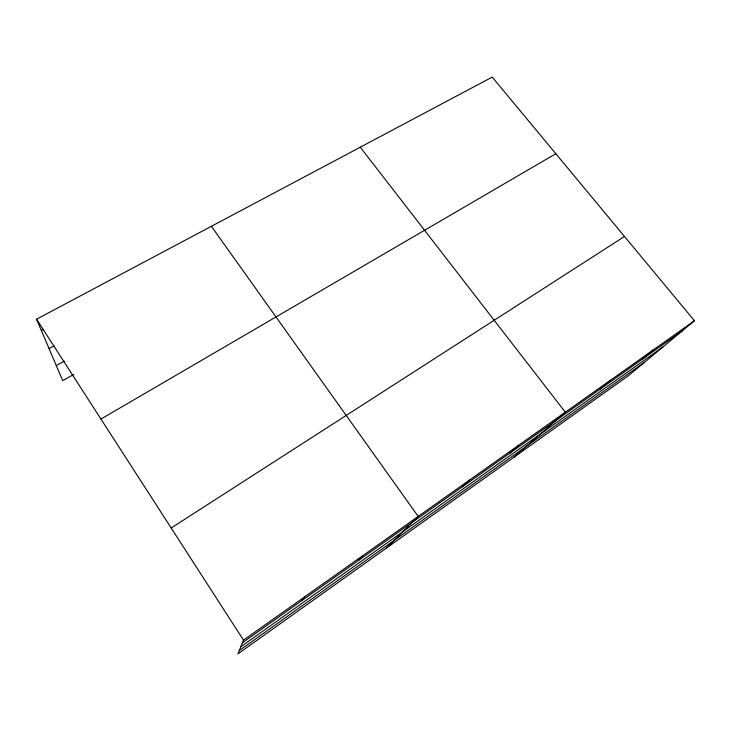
<?xml version="1.0" encoding="UTF-8"?>
<svg xmlns="http://www.w3.org/2000/svg" width="731" height="731" viewBox="0 0 731 731"><rect width="100%" height="100%" fill="white"/><g stroke="black" fill="none" stroke-linecap="round" stroke-linejoin="round"><path stroke-width="1.1" d="M694.45 320.745L243.514 640.155L237.904 653.898L627.947 376.054L694.45 320.745L492.219 77.102L36.55 319.2L62.711 380.632L73.584 374.546M301.839 600.617L304.663 596.843M358.382 560.522L362.823 555.651M386.16 548.287L418.196 516.424L211.387 226.308M462.275 486.846L469.457 480.112M510.101 452.937L518.453 445.407M513.783 457.378L565.319 412.211L360.282 147.196M599.813 389.321L610.193 380.422M641.937 359.451L653.194 349.966M239.265 650.563L644.468 362.311M242.473 642.713L682.388 330.768M240.81 646.78L662.926 346.96M171.191 528.001L624.493 236.46M100.942 419.055L555.816 153.72M56.296 365.564L64.255 361.16M49.059 348.577L54.012 345.891M41.356 330.494L43.367 329.416M36.55 319.2L243.514 640.155"/></g></svg>
